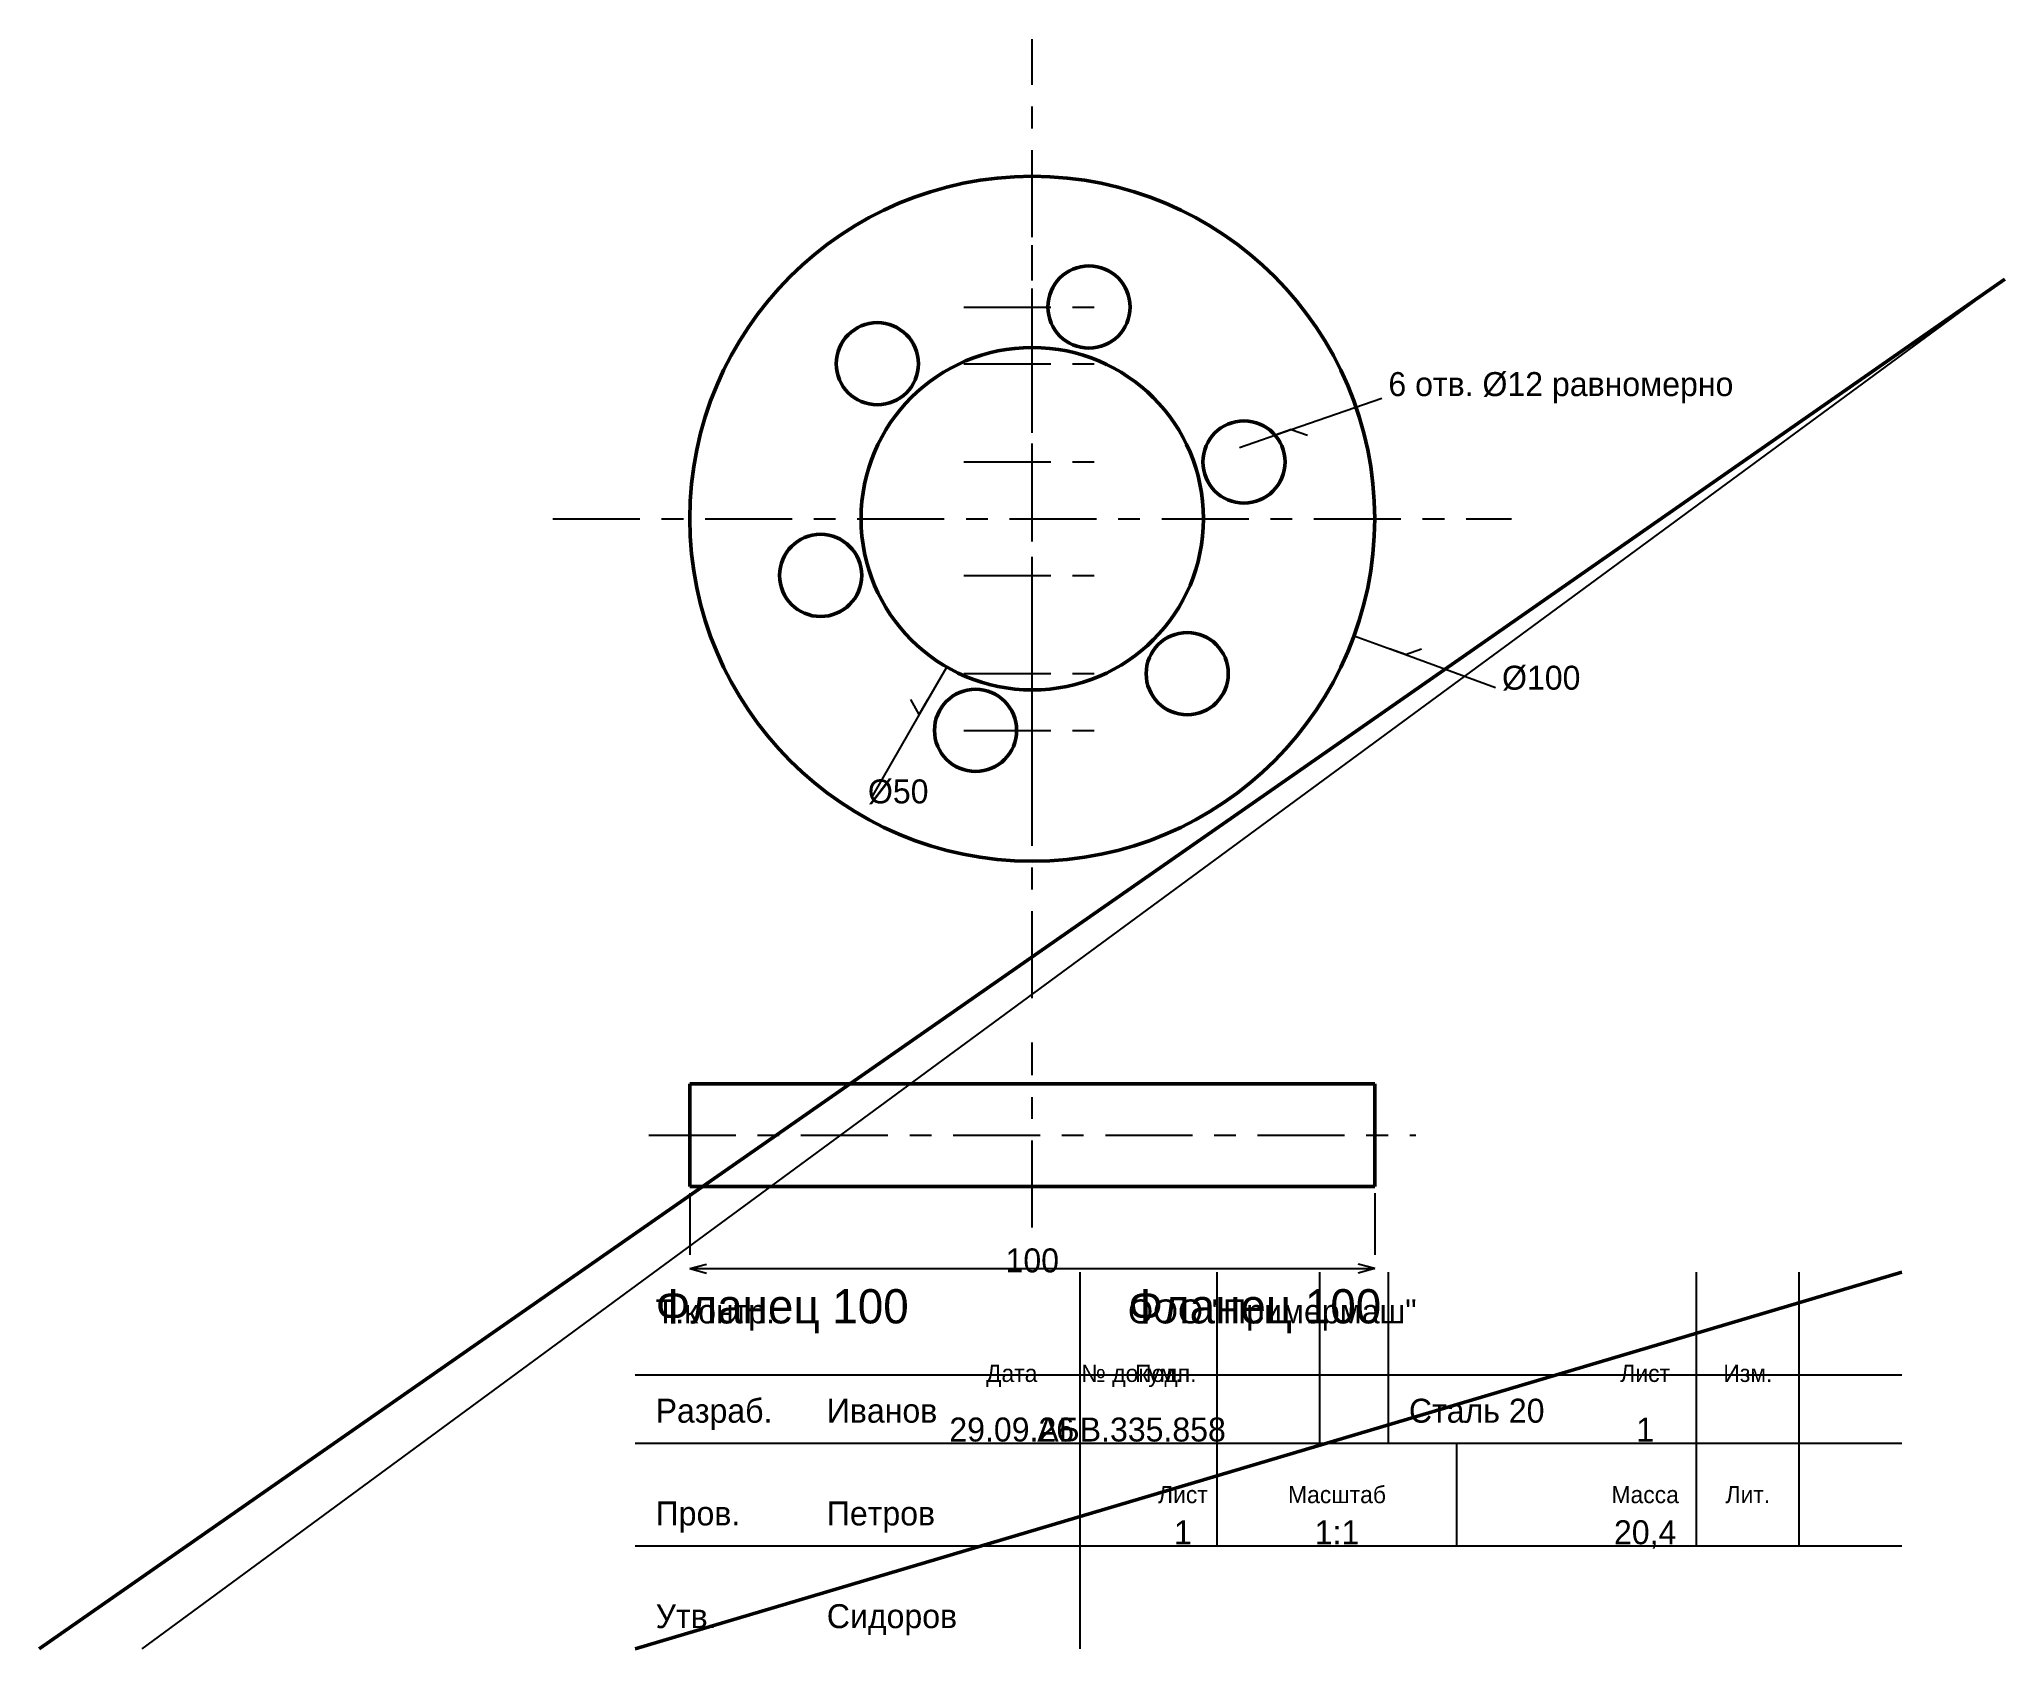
# Model space of a CAD drawing. Header units: millimetres. Extents: x 5 to 292, y 5 to 240.
import ezdxf
from ezdxf.enums import TextEntityAlignment as Align

# ---------------------------------------------------------------- set-up
doc = ezdxf.new("R2010")
doc.units = ezdxf.units.MM
doc.linetypes.add('CENTER', pattern=[22.225, 12.7, -3.175, 3.175, -3.175])
doc.linetypes.add('DASHED', pattern=[9, 6, -3])
for name, color, linetype, lineweight in [('AXIS', 7, 'CENTER', 25), ('DIMS', 7, 'CONTINUOUS', 25), ('MAIN', 7, 'CONTINUOUS', 50), ('TEXT', 7, 'CONTINUOUS', 25), ('THIN', 7, 'CONTINUOUS', 25)]:
    doc.layers.add(name, color=color, linetype=linetype, lineweight=lineweight)

msp = doc.modelspace()

# ---------------------------------------------------------------- linework, layer by layer
at = {"layer": 'AXIS', "linetype": 'CENTER', "lineweight": 25}
for p, q in [((150, 100), (150, 240)), ((150, 190.91), (150, 210.91)), ((140, 200.91), (160, 200.91)), ((150, 182.627), (150, 202.627)), ((140, 192.627), (160, 192.627)), ((150, 168.282), (150, 188.282)), ((140, 178.282), (160, 178.282)), ((80, 170), (220, 170)), ((150, 151.718), (150, 171.718)), ((140, 161.718), (160, 161.718)), ((150, 137.373), (150, 157.373)), ((140, 147.373), (160, 147.373)), ((150, 129.09), (150, 149.09)), ((140, 139.09), (160, 139.09)), ((150, 66.5), (150, 93.5)), ((94, 80), (206, 80))]:
    msp.add_line(p, q, dxfattribs=at)
at = {"layer": 'DIMS', "linetype": 'CONTINUOUS', "lineweight": 25}
for p, q in [((187.821, 183.023), (201.058, 187.581)), ((180.257, 180.418), (187.821, 183.023)), ((187.821, 183.023), (185.457, 182.209)), ((187.821, 183.023), (190.185, 182.209)), ((196.985, 152.899), (204.502, 150.163)), ((204.502, 150.163), (202.153, 151.018)), ((204.502, 150.163), (206.851, 151.018)), ((204.502, 150.163), (217.658, 145.375)), ((137.5, 148.349), (133.5, 141.421)), ((133.5, 141.421), (132.25, 143.586)), ((133.5, 141.421), (134.75, 143.586)), ((133.5, 141.421), (126.5, 129.297)), ((100, 71.5), (100, 62.5)), ((200, 71.5), (200, 62.5)), ((100, 60.5), (102.415, 61.147)), ((100, 60.5), (200, 60.5)), ((100, 60.5), (102.415, 59.853)), ((200, 60.5), (197.585, 61.147)), ((200, 60.5), (197.585, 59.853))]:
    msp.add_line(p, q, dxfattribs=at)
at = {"layer": 'MAIN', "linetype": 'CONTINUOUS', "lineweight": 50}
for p, q in [((5, 5), (292, 205)), ((100, 87.5), (200, 87.5)), ((100, 72.5), (100, 87.5)), ((200, 72.5), (200, 87.5)), ((100, 72.5), (200, 72.5)), ((92, 5), (277, 60))]:
    msp.add_line(p, q, dxfattribs=at)
for centre, radius in [((150, 170), 50), ((158.282, 200.91), 6), ((127.373, 192.627), 6), ((150, 170), 25), ((180.91, 178.282), 6), ((119.09, 161.718), 6), ((172.627, 147.373), 6), ((141.718, 139.09), 6)]:
    msp.add_circle(centre, radius, dxfattribs=at)
at = {"layer": 'THIN', "linetype": 'CONTINUOUS', "lineweight": 25}
for p, q in [((20, 5), (292, 205)), ((157, 5), (157, 60)), ((177, 35), (177, 60)), ((192, 35), (192, 60)), ((202, 35), (202, 60)), ((247, 35), (247, 60)), ((262, 35), (262, 60)), ((92, 45), (277, 45)), ((92, 35), (277, 35)), ((177, 20), (177, 35)), ((212, 20), (212, 35)), ((247, 20), (247, 35)), ((262, 20), (262, 35)), ((92, 20), (277, 20))]:
    msp.add_line(p, q, dxfattribs=at)
at = {"layer": 'THIN', "linetype": 'DASHED', "lineweight": 25}
for p, q in [((100, 72.5), (110, 72.5)), ((190, 72.5), (200, 72.5))]:
    msp.add_line(p, q, dxfattribs=at)

# ---------------------------------------------------------------- texts
at = {"layer": 'DIMS', "linetype": 'CONTINUOUS', "lineweight": 25}
for s, p in [('6 отв. %%c12 равномерно', (202.004, 187.906)), ('%%c100', (218.598, 145.033)), ('%%c50', (126, 128.431))]:
    msp.add_text(s, height=3.5, dxfattribs=at).set_placement(p)
msp.add_text('100', height=3.5, dxfattribs=at).set_placement((150, 61.7), align=Align.MIDDLE_CENTER)
at = {"layer": 'TEXT', "linetype": 'CONTINUOUS', "lineweight": 25}
for s, height, p in [('Фланец 100', 5, (95, 52.5)), ('Фланец 100', 5, (164, 52.5)), ('Т.контр.', 3.5, (95, 52.5)), ('ООО "Примермаш"', 3.5, (164, 52.5)), ('Разраб.', 3.5, (95, 38)), ('Иванов', 3.5, (120, 38)), ('Сталь 20', 3.5, (205, 38)), ('Пров.', 3.5, (95, 23)), ('Петров', 3.5, (120, 23)), ('Утв.', 3.5, (95, 8)), ('Сидоров', 3.5, (120, 8))]:
    msp.add_text(s, height=height, dxfattribs=at).set_placement(p)
for s, height, p in [('Дата', 2.5, (147, 45.2)), ('№ докум.', 2.5, (164.5, 45.2)), ('Подп.', 2.5, (169.5, 45.2)), ('Лист', 2.5, (239.5, 45.2)), ('Изм.', 2.5, (254.5, 45.2)), ('29.09.26', 3.5, (147, 37)), ('АБВ.335.858', 3.5, (164.5, 37)), ('1', 3.5, (239.5, 37)), ('Лист', 2.5, (172, 27.5)), ('Масштаб', 2.5, (194.5, 27.5)), ('Масса', 2.5, (239.5, 27.5)), ('Лит.', 2.5, (254.5, 27.5)), ('1', 3.5, (172, 22)), ('1:1', 3.5, (194.5, 22)), ('20,4', 3.5, (239.5, 22))]:
    msp.add_text(s, height=height, dxfattribs=at).set_placement(p, align=Align.MIDDLE_CENTER)

doc.saveas('drawing.dxf')
